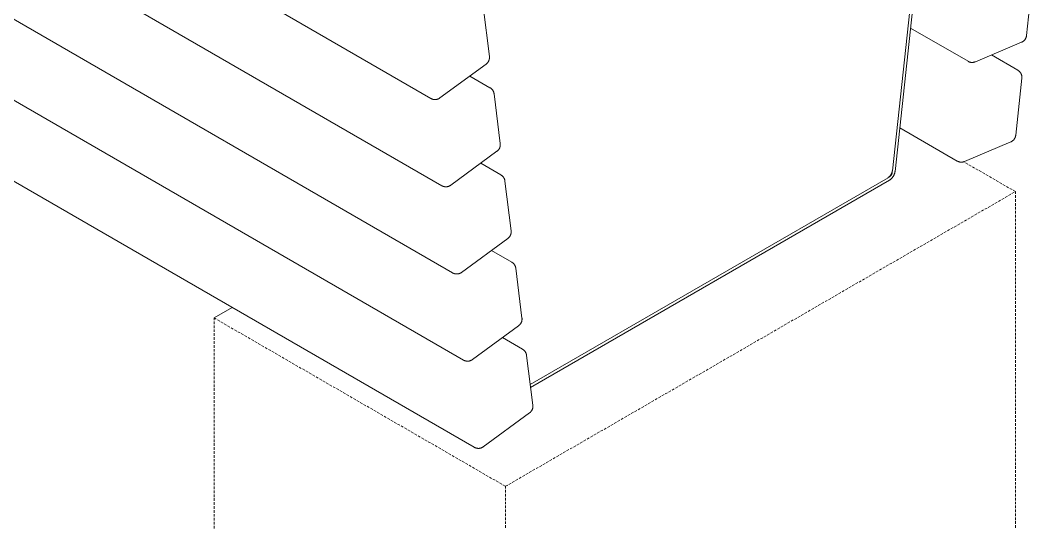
# Model space of a CAD drawing. Header units: millimetres. Extents: x -119 to 3638, y -51 to 1798.
# Drawn here: x 3115.3 to 3606.7, y 834.5 to 1078.1 of the extents above; entities that cross this region are included whole.
import ezdxf

# ---------------------------------------------------------------- set-up
doc = ezdxf.new("R2010")
doc.units = ezdxf.units.MM
doc.linetypes.add('HIDDEN', pattern=[1.905, 1.27, -0.635])
doc.layers.add('ZANO_R', color=7, linetype='Continuous', lineweight=0)
doc.layers.add('ZANO_R_przerywana', color=7, linetype='HIDDEN', lineweight=0)

msp = doc.modelspace()

# ---------------------------------------------------------------- linework, layer by layer
at = {"layer": 'ZANO_R'}
for p, q in [((3314.58, 1040.18), (2613.13, 1445.17)), ((3319.85, 997.91), (2618.4, 1402.89)), ((3325.11, 955.63), (2623.66, 1360.61)), ((3538.52, 1005.12), (3573.78, 1329)), ((3575.2, 1329.82), (3539.82, 1004.81)), ((3330.38, 913.35), (2628.93, 1318.33)), ((3335.64, 871.07), (2634.19, 1276.05)), ((3606.66, 1098.34), (3603.65, 1070.7)), ((3339.97, 1084.72), (3342.98, 1060.56)), ((3575.24, 1058.2), (3547.39, 1074.28)), ((3601.23, 1067.45), (3578.8, 1057.98)), ((3601.35, 1067.51), (3601.23, 1067.45)), ((3601.48, 1067.57), (3601.35, 1067.51)), ((3601.6, 1067.63), (3601.48, 1067.57)), ((3601.72, 1067.7), (3601.6, 1067.63)), ((3601.83, 1067.77), (3601.72, 1067.7)), ((3601.95, 1067.85), (3601.83, 1067.77)), ((3602.06, 1067.93), (3601.95, 1067.85)), ((3602.17, 1068.01), (3602.06, 1067.93)), ((3602.27, 1068.1), (3602.17, 1068.01)), ((3602.38, 1068.19), (3602.27, 1068.1)), ((3602.47, 1068.28), (3602.38, 1068.19)), ((3602.57, 1068.38), (3602.47, 1068.28)), ((3602.66, 1068.48), (3602.57, 1068.38)), ((3602.75, 1068.59), (3602.66, 1068.48)), ((3602.84, 1068.69), (3602.75, 1068.59)), ((3602.92, 1068.8), (3602.84, 1068.69)), ((3603, 1068.92), (3602.92, 1068.8)), ((3603.07, 1069.03), (3603, 1068.92)), ((3603.14, 1069.15), (3603.07, 1069.03)), ((3603.21, 1069.27), (3603.14, 1069.15)), ((3603.27, 1069.39), (3603.21, 1069.27)), ((3603.33, 1069.52), (3603.27, 1069.39)), ((3603.38, 1069.64), (3603.33, 1069.52)), ((3603.43, 1069.77), (3603.38, 1069.64)), ((3603.48, 1069.9), (3603.43, 1069.77)), ((3603.52, 1070.03), (3603.48, 1069.9)), ((3603.55, 1070.16), (3603.52, 1070.03)), ((3603.58, 1070.3), (3603.55, 1070.16)), ((3603.61, 1070.43), (3603.58, 1070.3)), ((3603.63, 1070.57), (3603.61, 1070.43)), ((3603.65, 1070.7), (3603.63, 1070.57)), ((3341.37, 1056.84), (3318.94, 1040.42)), ((3341.48, 1056.92), (3341.37, 1056.84)), ((3341.59, 1057.01), (3341.48, 1056.92)), ((3341.69, 1057.1), (3341.59, 1057.01)), ((3341.79, 1057.2), (3341.69, 1057.1)), ((3341.89, 1057.29), (3341.79, 1057.2)), ((3341.98, 1057.39), (3341.89, 1057.29)), ((3342.07, 1057.5), (3341.98, 1057.39)), ((3342.16, 1057.6), (3342.07, 1057.5)), ((3342.24, 1057.71), (3342.16, 1057.6)), ((3342.32, 1057.82), (3342.24, 1057.71)), ((3342.39, 1057.94), (3342.32, 1057.82)), ((3342.46, 1058.06), (3342.39, 1057.94)), ((3342.53, 1058.18), (3342.46, 1058.06)), ((3342.59, 1058.3), (3342.53, 1058.18)), ((3342.65, 1058.42), (3342.59, 1058.3)), ((3342.71, 1058.55), (3342.65, 1058.42)), ((3342.76, 1058.68), (3342.71, 1058.55)), ((3342.8, 1058.8), (3342.76, 1058.68)), ((3342.84, 1058.94), (3342.8, 1058.8)), ((3342.88, 1059.07), (3342.84, 1058.94)), ((3342.91, 1059.2), (3342.88, 1059.07)), ((3342.94, 1059.33), (3342.91, 1059.2)), ((3342.96, 1059.47), (3342.94, 1059.33)), ((3342.98, 1059.61), (3342.96, 1059.47)), ((3342.98, 1060.56), (3342.99, 1060.43)), ((3342.99, 1059.74), (3342.98, 1059.61)), ((3342.99, 1060.43), (3343, 1060.29)), ((3343, 1059.88), (3342.99, 1059.74)), ((3343, 1060.29), (3343.01, 1060.15)), ((3343.01, 1060.02), (3343, 1059.88)), ((3343.01, 1060.15), (3343.01, 1060.02)), ((3575.36, 1058.13), (3575.24, 1058.2)), ((3575.49, 1058.07), (3575.36, 1058.13)), ((3575.61, 1058.01), (3575.49, 1058.07)), ((3575.74, 1057.96), (3575.61, 1058.01)), ((3575.86, 1057.91), (3575.74, 1057.96)), ((3575.99, 1057.86), (3575.86, 1057.91)), ((3576.12, 1057.82), (3575.99, 1057.86)), ((3576.25, 1057.79), (3576.12, 1057.82)), ((3576.39, 1057.75), (3576.25, 1057.79)), ((3576.52, 1057.73), (3576.39, 1057.75)), ((3576.66, 1057.7), (3576.52, 1057.73)), ((3576.79, 1057.69), (3576.66, 1057.7)), ((3576.93, 1057.67), (3576.79, 1057.69)), ((3577.07, 1057.67), (3576.93, 1057.67)), ((3577.2, 1057.66), (3577.07, 1057.67)), ((3577.34, 1057.66), (3577.2, 1057.66)), ((3577.48, 1057.67), (3577.34, 1057.66)), ((3577.61, 1057.68), (3577.48, 1057.67)), ((3577.75, 1057.69), (3577.61, 1057.68)), ((3577.88, 1057.71), (3577.75, 1057.69)), ((3578.02, 1057.74), (3577.88, 1057.71)), ((3578.15, 1057.77), (3578.02, 1057.74)), ((3578.28, 1057.8), (3578.15, 1057.77)), ((3578.42, 1057.84), (3578.28, 1057.8)), ((3578.55, 1057.88), (3578.42, 1057.84)), ((3578.67, 1057.93), (3578.55, 1057.88)), ((3578.8, 1057.98), (3578.67, 1057.93)), ((3586.6, 1061.27), (3599.41, 1053.88)), ((3599.41, 1053.88), (3599.53, 1053.81)), ((3599.53, 1053.81), (3599.65, 1053.73)), ((3599.65, 1053.73), (3599.76, 1053.65)), ((3599.76, 1053.65), (3599.87, 1053.57)), ((3599.87, 1053.57), (3599.97, 1053.49)), ((3599.97, 1053.49), (3600.07, 1053.4)), ((3600.07, 1053.4), (3600.17, 1053.31)), ((3600.17, 1053.31), (3600.27, 1053.21)), ((3600.27, 1053.21), (3600.37, 1053.11)), ((3600.37, 1053.11), (3600.46, 1053.01)), ((3600.46, 1053.01), (3600.54, 1052.91)), ((3600.54, 1052.91), (3600.62, 1052.8)), ((3600.62, 1052.8), (3600.7, 1052.69)), ((3600.7, 1052.69), (3600.78, 1052.57)), ((3600.78, 1052.57), (3600.85, 1052.46)), ((3600.85, 1052.46), (3600.92, 1052.34)), ((3600.92, 1052.34), (3600.98, 1052.22)), ((3600.98, 1052.22), (3601.04, 1052.1)), ((3601.04, 1052.1), (3601.1, 1051.97)), ((3601.1, 1051.97), (3601.15, 1051.85)), ((3601.15, 1051.85), (3601.19, 1051.72)), ((3601.19, 1051.72), (3601.24, 1051.59)), ((3601.24, 1051.59), (3601.27, 1051.46)), ((3333.48, 1051.06), (3343.26, 1045.41)), ((3601.39, 1049.98), (3598.38, 1022.35)), ((3601.27, 1051.46), (3601.31, 1051.33)), ((3601.31, 1051.33), (3601.34, 1051.2)), ((3601.34, 1051.2), (3601.36, 1051.06)), ((3601.36, 1051.06), (3601.38, 1050.93)), ((3601.38, 1050.93), (3601.4, 1050.79)), ((3601.4, 1050.11), (3601.39, 1049.98)), ((3601.4, 1050.79), (3601.41, 1050.66)), ((3601.41, 1050.25), (3601.4, 1050.11)), ((3601.41, 1050.66), (3601.41, 1050.52)), ((3601.41, 1050.52), (3601.41, 1050.39)), ((3601.41, 1050.39), (3601.41, 1050.25)), ((3343.26, 1045.41), (3343.38, 1045.34)), ((3343.38, 1045.34), (3343.5, 1045.27)), ((3343.5, 1045.27), (3343.61, 1045.19)), ((3343.61, 1045.19), (3343.72, 1045.11)), ((3343.72, 1045.11), (3343.82, 1045.02)), ((3343.82, 1045.02), (3343.93, 1044.93)), ((3343.93, 1044.93), (3344.03, 1044.84)), ((3344.03, 1044.84), (3344.13, 1044.74)), ((3344.13, 1044.74), (3344.22, 1044.65)), ((3344.22, 1044.65), (3344.31, 1044.54)), ((3344.31, 1044.54), (3344.4, 1044.44)), ((3344.4, 1044.44), (3344.48, 1044.33)), ((3344.48, 1044.33), (3344.56, 1044.22)), ((3344.56, 1044.22), (3344.64, 1044.1)), ((3344.64, 1044.1), (3344.71, 1043.99)), ((3344.71, 1043.99), (3344.77, 1043.87)), ((3344.77, 1043.87), (3344.84, 1043.75)), ((3344.84, 1043.75), (3344.9, 1043.62)), ((3344.9, 1043.62), (3344.95, 1043.5)), ((3344.95, 1043.5), (3345, 1043.37)), ((3345, 1043.37), (3345.05, 1043.24)), ((3345.05, 1043.24), (3345.09, 1043.11)), ((3345.09, 1043.11), (3345.13, 1042.98)), ((3345.13, 1042.98), (3345.16, 1042.85)), ((3345.16, 1042.85), (3345.19, 1042.71)), ((3345.19, 1042.71), (3345.21, 1042.58)), ((3345.21, 1042.58), (3345.23, 1042.44)), ((3345.23, 1042.44), (3348.24, 1018.29)), ((3314.7, 1040.12), (3314.58, 1040.18)), ((3314.82, 1040.06), (3314.7, 1040.12)), ((3314.94, 1040), (3314.82, 1040.06)), ((3315.07, 1039.94), (3314.94, 1040)), ((3315.2, 1039.9), (3315.07, 1039.94)), ((3315.32, 1039.85), (3315.2, 1039.9)), ((3315.45, 1039.81), (3315.32, 1039.85)), ((3315.59, 1039.77), (3315.45, 1039.81)), ((3315.72, 1039.74), (3315.59, 1039.77)), ((3315.85, 1039.71), (3315.72, 1039.74)), ((3315.99, 1039.69), (3315.85, 1039.71)), ((3316.12, 1039.67), (3315.99, 1039.69)), ((3316.26, 1039.66), (3316.12, 1039.67)), ((3316.39, 1039.65), (3316.26, 1039.66)), ((3316.53, 1039.65), (3316.39, 1039.65)), ((3316.66, 1039.65), (3316.53, 1039.65)), ((3316.8, 1039.65), (3316.66, 1039.65)), ((3316.93, 1039.66), (3316.8, 1039.65)), ((3317.07, 1039.68), (3316.93, 1039.66)), ((3317.2, 1039.7), (3317.07, 1039.68)), ((3317.34, 1039.72), (3317.2, 1039.7)), ((3317.47, 1039.75), (3317.34, 1039.72)), ((3317.6, 1039.78), (3317.47, 1039.75)), ((3317.73, 1039.82), (3317.6, 1039.78)), ((3317.86, 1039.86), (3317.73, 1039.82)), ((3317.99, 1039.9), (3317.86, 1039.86)), ((3318.12, 1039.95), (3317.99, 1039.9)), ((3318.24, 1040.01), (3318.12, 1039.95)), ((3318.36, 1040.07), (3318.24, 1040.01)), ((3318.49, 1040.13), (3318.36, 1040.07)), ((3318.6, 1040.2), (3318.49, 1040.13)), ((3318.72, 1040.27), (3318.6, 1040.2)), ((3318.83, 1040.34), (3318.72, 1040.27)), ((3318.94, 1040.42), (3318.83, 1040.34)), ((3569.98, 1009.84), (3542.12, 1025.92)), ((3598.34, 1022.07), (3598.32, 1021.94)), ((3598.37, 1022.21), (3598.34, 1022.07)), ((3598.38, 1022.35), (3598.37, 1022.21)), ((3348.23, 1017.19), (3348.2, 1017.06)), ((3348.25, 1017.33), (3348.23, 1017.19)), ((3348.24, 1018.29), (3348.26, 1018.15)), ((3348.26, 1017.46), (3348.25, 1017.33)), ((3348.26, 1018.15), (3348.27, 1018.01)), ((3348.27, 1017.6), (3348.26, 1017.46)), ((3348.27, 1018.01), (3348.27, 1017.87)), ((3348.27, 1017.87), (3348.27, 1017.74)), ((3348.27, 1017.74), (3348.27, 1017.6)), ((3595.96, 1019.09), (3573.54, 1009.62)), ((3596.09, 1019.15), (3595.96, 1019.09)), ((3596.21, 1019.21), (3596.09, 1019.15)), ((3596.33, 1019.27), (3596.21, 1019.21)), ((3596.45, 1019.34), (3596.33, 1019.27)), ((3596.57, 1019.41), (3596.45, 1019.34)), ((3596.68, 1019.49), (3596.57, 1019.41)), ((3596.79, 1019.57), (3596.68, 1019.49)), ((3596.9, 1019.65), (3596.79, 1019.57)), ((3597.01, 1019.74), (3596.9, 1019.65)), ((3597.11, 1019.83), (3597.01, 1019.74)), ((3597.21, 1019.93), (3597.11, 1019.83)), ((3597.31, 1020.02), (3597.21, 1019.93)), ((3597.4, 1020.12), (3597.31, 1020.02)), ((3597.49, 1020.23), (3597.4, 1020.12)), ((3597.57, 1020.34), (3597.49, 1020.23)), ((3597.66, 1020.45), (3597.57, 1020.34)), ((3597.73, 1020.56), (3597.66, 1020.45)), ((3597.81, 1020.67), (3597.73, 1020.56)), ((3597.88, 1020.79), (3597.81, 1020.67)), ((3597.94, 1020.91), (3597.88, 1020.79)), ((3598.01, 1021.03), (3597.94, 1020.91)), ((3598.06, 1021.16), (3598.01, 1021.03)), ((3598.12, 1021.28), (3598.06, 1021.16)), ((3598.17, 1021.41), (3598.12, 1021.28)), ((3598.21, 1021.54), (3598.17, 1021.41)), ((3598.25, 1021.67), (3598.21, 1021.54)), ((3598.29, 1021.81), (3598.25, 1021.67)), ((3598.32, 1021.94), (3598.29, 1021.81)), ((3346.64, 1014.56), (3324.21, 998.14)), ((3346.75, 1014.65), (3346.64, 1014.56)), ((3346.85, 1014.73), (3346.75, 1014.65)), ((3346.95, 1014.82), (3346.85, 1014.73)), ((3347.05, 1014.92), (3346.95, 1014.82)), ((3347.15, 1015.01), (3347.05, 1014.92)), ((3347.25, 1015.11), (3347.15, 1015.01)), ((3347.34, 1015.22), (3347.25, 1015.11)), ((3347.42, 1015.32), (3347.34, 1015.22)), ((3347.5, 1015.43), (3347.42, 1015.32)), ((3347.58, 1015.55), (3347.5, 1015.43)), ((3347.66, 1015.66), (3347.58, 1015.55)), ((3347.73, 1015.78), (3347.66, 1015.66)), ((3347.8, 1015.9), (3347.73, 1015.78)), ((3347.86, 1016.02), (3347.8, 1015.9)), ((3347.92, 1016.14), (3347.86, 1016.02)), ((3347.97, 1016.27), (3347.92, 1016.14)), ((3348.02, 1016.4), (3347.97, 1016.27)), ((3348.07, 1016.53), (3348.02, 1016.4)), ((3348.11, 1016.66), (3348.07, 1016.53)), ((3348.15, 1016.79), (3348.11, 1016.66)), ((3348.18, 1016.92), (3348.15, 1016.79)), ((3348.2, 1017.06), (3348.18, 1016.92)), ((3338.74, 1008.78), (3348.53, 1003.14)), ((3570.1, 1009.77), (3569.98, 1009.84)), ((3570.22, 1009.71), (3570.1, 1009.77)), ((3570.35, 1009.65), (3570.22, 1009.71)), ((3570.47, 1009.6), (3570.35, 1009.65)), ((3570.6, 1009.55), (3570.47, 1009.6)), ((3570.73, 1009.5), (3570.6, 1009.55)), ((3570.86, 1009.46), (3570.73, 1009.5)), ((3570.99, 1009.43), (3570.86, 1009.46)), ((3571.12, 1009.4), (3570.99, 1009.43)), ((3571.26, 1009.37), (3571.12, 1009.4)), ((3571.39, 1009.35), (3571.26, 1009.37)), ((3571.53, 1009.33), (3571.39, 1009.35)), ((3571.66, 1009.32), (3571.53, 1009.33)), ((3571.8, 1009.31), (3571.66, 1009.32)), ((3571.94, 1009.3), (3571.8, 1009.31)), ((3572.07, 1009.3), (3571.94, 1009.3)), ((3572.21, 1009.31), (3572.07, 1009.3)), ((3572.35, 1009.32), (3572.21, 1009.31)), ((3572.48, 1009.34), (3572.35, 1009.32)), ((3572.62, 1009.36), (3572.48, 1009.34)), ((3572.75, 1009.38), (3572.62, 1009.36)), ((3572.89, 1009.41), (3572.75, 1009.38)), ((3573.02, 1009.44), (3572.89, 1009.41)), ((3573.15, 1009.48), (3573.02, 1009.44)), ((3573.28, 1009.52), (3573.15, 1009.48)), ((3573.41, 1009.57), (3573.28, 1009.52)), ((3573.54, 1009.62), (3573.41, 1009.57)), ((3348.53, 1003.14), (3348.65, 1003.07)), ((3348.65, 1003.07), (3348.76, 1002.99)), ((3348.76, 1002.99), (3348.87, 1002.91)), ((3348.87, 1002.91), (3348.98, 1002.83)), ((3348.98, 1002.83), (3349.09, 1002.74)), ((3349.09, 1002.74), (3349.19, 1002.66)), ((3349.19, 1002.66), (3349.29, 1002.56)), ((3349.29, 1002.56), (3349.39, 1002.47)), ((3349.39, 1002.47), (3349.48, 1002.37)), ((3537.05, 1002.28), (3537.17, 1002.4)), ((3537.17, 1002.4), (3537.28, 1002.51)), ((3537.28, 1002.51), (3537.39, 1002.63)), ((3537.39, 1002.38), (3537.32, 1002.32)), ((3537.39, 1002.63), (3537.5, 1002.76)), ((3537.47, 1002.45), (3537.39, 1002.38)), ((3537.54, 1002.51), (3537.47, 1002.45)), ((3537.5, 1002.76), (3537.6, 1002.89)), ((3537.61, 1002.58), (3537.54, 1002.51)), ((3537.6, 1002.89), (3537.69, 1003.02)), ((3537.68, 1002.65), (3537.61, 1002.58)), ((3537.74, 1002.72), (3537.68, 1002.65)), ((3537.69, 1003.02), (3537.79, 1003.15)), ((3537.81, 1002.8), (3537.74, 1002.72)), ((3537.79, 1003.15), (3537.87, 1003.29)), ((3537.87, 1002.87), (3537.81, 1002.8)), ((3537.87, 1003.29), (3537.95, 1003.43)), ((3537.93, 1002.95), (3537.87, 1002.87)), ((3537.98, 1003.03), (3537.93, 1002.95)), ((3537.95, 1003.43), (3538.03, 1003.57)), ((3538.03, 1003.12), (3537.98, 1003.03)), ((3538.03, 1003.57), (3538.1, 1003.72)), ((3538.08, 1003.2), (3538.03, 1003.12)), ((3538.13, 1003.29), (3538.08, 1003.2)), ((3538.1, 1003.72), (3538.17, 1003.87)), ((3538.17, 1003.37), (3538.13, 1003.29)), ((3538.17, 1003.87), (3538.23, 1004.02)), ((3538.21, 1003.46), (3538.17, 1003.37)), ((3538.25, 1003.55), (3538.21, 1003.46)), ((3538.23, 1004.02), (3538.29, 1004.17)), ((3538.28, 1003.64), (3538.25, 1003.55)), ((3538.31, 1003.74), (3538.28, 1003.64)), ((3538.29, 1004.17), (3538.34, 1004.33)), ((3538.34, 1003.83), (3538.31, 1003.74)), ((3538.34, 1004.33), (3538.39, 1004.48)), ((3538.37, 1003.93), (3538.34, 1003.83)), ((3538.39, 1004.02), (3538.37, 1003.93)), ((3538.39, 1004.48), (3538.43, 1004.64)), ((3538.41, 1004.12), (3538.39, 1004.02)), ((3538.42, 1004.21), (3538.41, 1004.12)), ((3538.42, 1004.21), (3538.51, 1005.07)), ((3538.43, 1004.64), (3538.46, 1004.8)), ((3538.46, 1004.8), (3538.49, 1004.96)), ((3538.49, 1004.96), (3538.52, 1005.12)), ((3538.89, 1002.31), (3539, 1002.49)), ((3539, 1002.49), (3539.11, 1002.67)), ((3539.11, 1002.67), (3539.21, 1002.85)), ((3539.21, 1002.85), (3539.3, 1003.03)), ((3539.3, 1003.03), (3539.38, 1003.22)), ((3539.38, 1003.22), (3539.46, 1003.41)), ((3539.46, 1003.41), (3539.53, 1003.6)), ((3539.53, 1003.6), (3539.6, 1003.8)), ((3539.6, 1003.8), (3539.66, 1004)), ((3539.66, 1004), (3539.71, 1004.2)), ((3539.71, 1004.2), (3539.75, 1004.4)), ((3539.75, 1004.4), (3539.79, 1004.6)), ((3539.79, 1004.6), (3539.82, 1004.81)), ((3319.96, 997.84), (3319.85, 997.91)), ((3320.09, 997.78), (3319.96, 997.84)), ((3320.21, 997.72), (3320.09, 997.78)), ((3320.33, 997.67), (3320.21, 997.72)), ((3320.46, 997.62), (3320.33, 997.67)), ((3320.59, 997.57), (3320.46, 997.62)), ((3320.72, 997.53), (3320.59, 997.57)), ((3320.85, 997.5), (3320.72, 997.53)), ((3320.98, 997.46), (3320.85, 997.5)), ((3321.12, 997.44), (3320.98, 997.46)), ((3322.74, 997.47), (3322.6, 997.44)), ((3322.87, 997.5), (3322.74, 997.47)), ((3323, 997.54), (3322.87, 997.5)), ((3323.13, 997.58), (3323, 997.54)), ((3323.26, 997.63), (3323.13, 997.58)), ((3323.38, 997.68), (3323.26, 997.63)), ((3323.51, 997.73), (3323.38, 997.68)), ((3323.63, 997.79), (3323.51, 997.73)), ((3323.75, 997.85), (3323.63, 997.79)), ((3323.87, 997.92), (3323.75, 997.85)), ((3323.98, 997.99), (3323.87, 997.92)), ((3324.1, 998.06), (3323.98, 997.99)), ((3324.21, 998.14), (3324.1, 998.06)), ((3349.48, 1002.37), (3349.57, 1002.26)), ((3349.57, 1002.26), (3349.66, 1002.16)), ((3349.66, 1002.16), (3349.74, 1002.05)), ((3349.74, 1002.05), (3349.82, 1001.94)), ((3349.82, 1001.94), (3349.9, 1001.82)), ((3349.9, 1001.82), (3349.97, 1001.71)), ((3349.97, 1001.71), (3350.04, 1001.59)), ((3350.04, 1001.59), (3350.1, 1001.47)), ((3350.1, 1001.47), (3350.16, 1001.34)), ((3350.16, 1001.34), (3350.22, 1001.22)), ((3350.22, 1001.22), (3350.27, 1001.09)), ((3350.27, 1001.09), (3350.31, 1000.96)), ((3350.31, 1000.96), (3350.36, 1000.83)), ((3350.36, 1000.83), (3350.39, 1000.7)), ((3350.39, 1000.7), (3350.43, 1000.57)), ((3350.43, 1000.57), (3350.46, 1000.44)), ((3350.46, 1000.44), (3350.48, 1000.3)), ((3350.48, 1000.3), (3350.5, 1000.17)), ((3350.5, 1000.17), (3353.51, 976.01)), ((3362.78, 901.53), (3536.42, 1001.78)), ((3537.16, 1000.58), (3362.97, 900.01)), ((3536.42, 1001.78), (3536.55, 1001.87)), ((3537.16, 1002.21), (3536.46, 1001.81)), ((3536.55, 1001.87), (3536.68, 1001.97)), ((3536.68, 1001.97), (3536.81, 1002.07)), ((3536.81, 1002.07), (3536.93, 1002.17)), ((3536.93, 1002.17), (3537.05, 1002.28)), ((3537.24, 1002.27), (3537.16, 1002.21)), ((3537.16, 1000.58), (3537.33, 1000.69)), ((3537.32, 1002.32), (3537.24, 1002.27)), ((3537.33, 1000.69), (3537.49, 1000.81)), ((3537.49, 1000.81), (3537.66, 1000.94)), ((3537.66, 1000.94), (3537.81, 1001.08)), ((3537.81, 1001.08), (3537.97, 1001.21)), ((3537.97, 1001.21), (3538.12, 1001.36)), ((3538.12, 1001.36), (3538.26, 1001.5)), ((3538.26, 1001.5), (3538.4, 1001.66)), ((3538.4, 1001.66), (3538.53, 1001.82)), ((3538.53, 1001.82), (3538.66, 1001.98)), ((3538.66, 1001.98), (3538.78, 1002.14)), ((3538.78, 1002.14), (3538.89, 1002.31)), ((3321.25, 997.41), (3321.12, 997.44)), ((3321.38, 997.4), (3321.25, 997.41)), ((3321.52, 997.38), (3321.38, 997.4)), ((3321.66, 997.37), (3321.52, 997.38)), ((3321.79, 997.37), (3321.66, 997.37)), ((3321.93, 997.37), (3321.79, 997.37)), ((3322.06, 997.37), (3321.93, 997.37)), ((3322.2, 997.38), (3322.06, 997.37)), ((3322.33, 997.4), (3322.2, 997.38)), ((3322.47, 997.42), (3322.33, 997.4)), ((3322.6, 997.44), (3322.47, 997.42)), ((3352.6, 972.94), (3352.51, 972.84)), ((3352.69, 973.05), (3352.6, 972.94)), ((3352.77, 973.15), (3352.69, 973.05)), ((3352.85, 973.27), (3352.77, 973.15)), ((3352.92, 973.38), (3352.85, 973.27)), ((3352.99, 973.5), (3352.92, 973.38)), ((3353.06, 973.62), (3352.99, 973.5)), ((3353.12, 973.74), (3353.06, 973.62)), ((3353.18, 973.86), (3353.12, 973.74)), ((3353.24, 973.99), (3353.18, 973.86)), ((3353.29, 974.12), (3353.24, 973.99)), ((3353.33, 974.25), (3353.29, 974.12)), ((3353.37, 974.38), (3353.33, 974.25)), ((3353.41, 974.51), (3353.37, 974.38)), ((3353.44, 974.64), (3353.41, 974.51)), ((3353.47, 974.78), (3353.44, 974.64)), ((3353.49, 974.91), (3353.47, 974.78)), ((3353.51, 975.05), (3353.49, 974.91)), ((3353.51, 976.01), (3353.52, 975.87)), ((3353.52, 975.19), (3353.51, 975.05)), ((3353.52, 975.87), (3353.53, 975.73)), ((3353.53, 975.32), (3353.52, 975.19)), ((3353.53, 975.73), (3353.54, 975.6)), ((3353.54, 975.46), (3353.53, 975.32)), ((3353.54, 975.6), (3353.54, 975.46)), ((3351.9, 972.28), (3329.47, 955.86)), ((3352.01, 972.37), (3351.9, 972.28)), ((3352.12, 972.45), (3352.01, 972.37)), ((3352.22, 972.54), (3352.12, 972.45)), ((3352.32, 972.64), (3352.22, 972.54)), ((3352.42, 972.74), (3352.32, 972.64)), ((3352.51, 972.84), (3352.42, 972.74)), ((3344.01, 966.51), (3353.79, 960.86)), ((3353.79, 960.86), (3353.91, 960.79)), ((3353.91, 960.79), (3354.03, 960.71)), ((3354.03, 960.71), (3354.14, 960.63)), ((3354.14, 960.63), (3354.25, 960.55)), ((3354.25, 960.55), (3354.35, 960.47)), ((3354.35, 960.47), (3354.46, 960.38)), ((3354.46, 960.38), (3354.56, 960.28)), ((3354.56, 960.28), (3354.65, 960.19)), ((3354.65, 960.19), (3354.75, 960.09)), ((3354.75, 960.09), (3354.84, 959.99)), ((3354.84, 959.99), (3354.93, 959.88)), ((3354.93, 959.88), (3355.01, 959.77)), ((3355.01, 959.77), (3355.09, 959.66)), ((3355.09, 959.66), (3355.16, 959.55)), ((3355.16, 959.55), (3355.24, 959.43)), ((3355.24, 959.43), (3355.3, 959.31)), ((3355.3, 959.31), (3355.37, 959.19)), ((3355.37, 959.19), (3355.43, 959.07)), ((3355.43, 959.07), (3355.48, 958.94)), ((3355.48, 958.94), (3355.53, 958.81)), ((3355.53, 958.81), (3355.58, 958.69)), ((3355.58, 958.69), (3355.62, 958.56)), ((3355.62, 958.56), (3355.66, 958.42)), ((3355.66, 958.42), (3355.69, 958.29)), ((3355.69, 958.29), (3355.72, 958.16)), ((3355.72, 958.16), (3355.74, 958.02)), ((3325.23, 955.56), (3325.11, 955.63)), ((3325.35, 955.5), (3325.23, 955.56)), ((3325.47, 955.44), (3325.35, 955.5)), ((3325.6, 955.39), (3325.47, 955.44)), ((3325.73, 955.34), (3325.6, 955.39)), ((3325.85, 955.29), (3325.73, 955.34)), ((3325.98, 955.25), (3325.85, 955.29)), ((3326.11, 955.22), (3325.98, 955.25)), ((3326.25, 955.19), (3326.11, 955.22)), ((3326.38, 955.16), (3326.25, 955.19)), ((3326.51, 955.14), (3326.38, 955.16)), ((3326.65, 955.12), (3326.51, 955.14)), ((3326.78, 955.1), (3326.65, 955.12)), ((3326.92, 955.1), (3326.78, 955.1)), ((3327.06, 955.09), (3326.92, 955.1)), ((3327.19, 955.09), (3327.06, 955.09)), ((3327.33, 955.1), (3327.19, 955.09)), ((3327.46, 955.11), (3327.33, 955.1)), ((3327.6, 955.12), (3327.46, 955.11)), ((3327.73, 955.14), (3327.6, 955.12)), ((3327.87, 955.16), (3327.73, 955.14)), ((3328, 955.19), (3327.87, 955.16)), ((3328.13, 955.22), (3328, 955.19)), ((3328.26, 955.26), (3328.13, 955.22)), ((3328.39, 955.3), (3328.26, 955.26)), ((3328.52, 955.35), (3328.39, 955.3)), ((3328.65, 955.4), (3328.52, 955.35)), ((3328.77, 955.45), (3328.65, 955.4)), ((3328.89, 955.51), (3328.77, 955.45)), ((3329.01, 955.57), (3328.89, 955.51)), ((3329.13, 955.64), (3329.01, 955.57)), ((3329.25, 955.71), (3329.13, 955.64)), ((3329.36, 955.78), (3329.25, 955.71)), ((3329.47, 955.86), (3329.36, 955.78)), ((3355.74, 958.02), (3355.76, 957.89)), ((3355.76, 957.89), (3358.77, 933.73)), ((3218.18, 938.89), (3209.34, 933.79)), ((3358.77, 933.73), (3358.79, 933.59)), ((3358.79, 933.59), (3358.8, 933.46)), ((3357.16, 930.01), (3334.74, 913.58)), ((3357.27, 930.09), (3357.16, 930.01)), ((3357.38, 930.18), (3357.27, 930.09)), ((3357.48, 930.27), (3357.38, 930.18)), ((3357.58, 930.36), (3357.48, 930.27)), ((3357.68, 930.46), (3357.58, 930.36)), ((3357.77, 930.56), (3357.68, 930.46)), ((3357.86, 930.66), (3357.77, 930.56)), ((3357.95, 930.77), (3357.86, 930.66)), ((3358.03, 930.88), (3357.95, 930.77)), ((3358.11, 930.99), (3358.03, 930.88)), ((3358.19, 931.1), (3358.11, 930.99)), ((3358.26, 931.22), (3358.19, 931.1)), ((3358.33, 931.34), (3358.26, 931.22)), ((3358.39, 931.46), (3358.33, 931.34)), ((3358.45, 931.59), (3358.39, 931.46)), ((3358.5, 931.71), (3358.45, 931.59)), ((3358.55, 931.84), (3358.5, 931.71)), ((3358.6, 931.97), (3358.55, 931.84)), ((3358.64, 932.1), (3358.6, 931.97)), ((3358.67, 932.23), (3358.64, 932.1)), ((3358.71, 932.37), (3358.67, 932.23)), ((3358.73, 932.5), (3358.71, 932.37)), ((3358.76, 932.63), (3358.73, 932.5)), ((3358.77, 932.77), (3358.76, 932.63)), ((3358.79, 932.91), (3358.77, 932.77)), ((3358.8, 933.04), (3358.79, 932.91)), ((3358.8, 933.46), (3358.8, 933.32)), ((3358.8, 933.32), (3358.8, 933.18)), ((3358.8, 933.18), (3358.8, 933.04)), ((3349.27, 924.23), (3359.06, 918.58)), ((3359.06, 918.58), (3359.18, 918.51)), ((3359.18, 918.51), (3359.29, 918.43)), ((3359.29, 918.43), (3359.4, 918.36)), ((3359.4, 918.36), (3359.51, 918.27)), ((3359.51, 918.27), (3359.62, 918.19)), ((3359.62, 918.19), (3359.72, 918.1)), ((3359.72, 918.1), (3359.82, 918.01)), ((3359.82, 918.01), (3359.92, 917.91)), ((3359.92, 917.91), (3360.01, 917.81)), ((3360.01, 917.81), (3360.1, 917.71)), ((3360.1, 917.71), (3360.19, 917.6)), ((3360.19, 917.6), (3360.27, 917.49)), ((3360.27, 917.49), (3360.35, 917.38)), ((3360.35, 917.38), (3360.43, 917.27)), ((3360.43, 917.27), (3360.5, 917.15)), ((3360.5, 917.15), (3360.57, 917.03)), ((3360.57, 917.03), (3360.63, 916.91)), ((3360.63, 916.91), (3360.69, 916.79)), ((3360.69, 916.79), (3360.75, 916.66)), ((3360.75, 916.66), (3360.8, 916.54)), ((3360.8, 916.54), (3360.84, 916.41)), ((3360.84, 916.41), (3360.89, 916.28)), ((3360.89, 916.28), (3360.92, 916.15)), ((3360.92, 916.15), (3360.96, 916.01)), ((3360.96, 916.01), (3360.98, 915.88)), ((3360.98, 915.88), (3361.01, 915.74)), ((3361.01, 915.74), (3361.03, 915.61)), ((3361.03, 915.61), (3364.04, 891.45)), ((3330.49, 913.28), (3330.38, 913.35)), ((3330.62, 913.22), (3330.49, 913.28)), ((3330.74, 913.16), (3330.62, 913.22)), ((3330.86, 913.11), (3330.74, 913.16)), ((3330.99, 913.06), (3330.86, 913.11)), ((3331.12, 913.01), (3330.99, 913.06)), ((3331.25, 912.97), (3331.12, 913.01)), ((3331.38, 912.94), (3331.25, 912.97)), ((3331.51, 912.91), (3331.38, 912.94)), ((3331.64, 912.88), (3331.51, 912.91)), ((3331.78, 912.86), (3331.64, 912.88)), ((3331.91, 912.84), (3331.78, 912.86)), ((3332.05, 912.83), (3331.91, 912.84)), ((3332.18, 912.82), (3332.05, 912.83)), ((3332.32, 912.81), (3332.18, 912.82)), ((3332.46, 912.81), (3332.32, 912.81)), ((3332.59, 912.82), (3332.46, 912.81)), ((3332.73, 912.83), (3332.59, 912.82)), ((3332.86, 912.84), (3332.73, 912.83)), ((3333, 912.86), (3332.86, 912.84)), ((3333.13, 912.88), (3333, 912.86)), ((3333.26, 912.91), (3333.13, 912.88)), ((3333.4, 912.94), (3333.26, 912.91)), ((3333.53, 912.98), (3333.4, 912.94)), ((3333.66, 913.02), (3333.53, 912.98)), ((3333.78, 913.07), (3333.66, 913.02)), ((3333.91, 913.12), (3333.78, 913.07)), ((3334.04, 913.17), (3333.91, 913.12)), ((3334.16, 913.23), (3334.04, 913.17)), ((3334.28, 913.29), (3334.16, 913.23)), ((3334.4, 913.36), (3334.28, 913.29)), ((3334.51, 913.43), (3334.4, 913.36)), ((3334.63, 913.51), (3334.51, 913.43)), ((3334.74, 913.58), (3334.63, 913.51)), ((3363.77, 889.43), (3363.71, 889.31)), ((3363.82, 889.56), (3363.77, 889.43)), ((3363.86, 889.69), (3363.82, 889.56)), ((3363.9, 889.82), (3363.86, 889.69)), ((3363.94, 889.95), (3363.9, 889.82)), ((3363.97, 890.09), (3363.94, 889.95)), ((3364, 890.22), (3363.97, 890.09)), ((3364.02, 890.36), (3364, 890.22)), ((3364.04, 890.49), (3364.02, 890.36)), ((3364.04, 891.45), (3364.05, 891.31)), ((3364.05, 890.63), (3364.04, 890.49)), ((3364.05, 891.31), (3364.06, 891.18)), ((3364.06, 890.77), (3364.05, 890.63)), ((3364.06, 891.18), (3364.07, 891.04)), ((3364.07, 890.9), (3364.06, 890.77)), ((3364.07, 891.04), (3364.07, 890.9)), ((3362.43, 887.73), (3340, 871.31)), ((3362.54, 887.81), (3362.43, 887.73)), ((3362.64, 887.9), (3362.54, 887.81)), ((3362.75, 887.99), (3362.64, 887.9)), ((3362.85, 888.08), (3362.75, 887.99)), ((3362.95, 888.18), (3362.85, 888.08)), ((3363.04, 888.28), (3362.95, 888.18)), ((3363.13, 888.38), (3363.04, 888.28)), ((3363.21, 888.49), (3363.13, 888.38)), ((3363.3, 888.6), (3363.21, 888.49)), ((3363.38, 888.71), (3363.3, 888.6)), ((3363.45, 888.82), (3363.38, 888.71)), ((3363.52, 888.94), (3363.45, 888.82)), ((3363.59, 889.06), (3363.52, 888.94)), ((3363.65, 889.18), (3363.59, 889.06)), ((3363.71, 889.31), (3363.65, 889.18)), ((3335.76, 871), (3335.64, 871.07)), ((3335.88, 870.94), (3335.76, 871)), ((3336, 870.88), (3335.88, 870.94)), ((3336.13, 870.83), (3336, 870.88)), ((3336.25, 870.78), (3336.13, 870.83)), ((3336.38, 870.74), (3336.25, 870.78)), ((3336.51, 870.7), (3336.38, 870.74)), ((3336.64, 870.66), (3336.51, 870.7)), ((3336.78, 870.63), (3336.64, 870.66)), ((3336.91, 870.6), (3336.78, 870.63)), ((3337.04, 870.58), (3336.91, 870.6)), ((3337.18, 870.56), (3337.04, 870.58)), ((3337.31, 870.55), (3337.18, 870.56)), ((3337.45, 870.54), (3337.31, 870.55)), ((3337.58, 870.53), (3337.45, 870.54)), ((3337.72, 870.53), (3337.58, 870.53)), ((3337.86, 870.54), (3337.72, 870.53)), ((3337.99, 870.55), (3337.86, 870.54)), ((3338.13, 870.56), (3337.99, 870.55)), ((3338.26, 870.58), (3338.13, 870.56)), ((3338.4, 870.61), (3338.26, 870.58)), ((3338.53, 870.63), (3338.4, 870.61)), ((3338.66, 870.67), (3338.53, 870.63)), ((3338.79, 870.7), (3338.66, 870.67)), ((3338.92, 870.74), (3338.79, 870.7)), ((3339.05, 870.79), (3338.92, 870.74)), ((3339.18, 870.84), (3339.05, 870.79)), ((3339.3, 870.89), (3339.18, 870.84)), ((3339.42, 870.95), (3339.3, 870.89)), ((3339.54, 871.02), (3339.42, 870.95)), ((3339.66, 871.08), (3339.54, 871.02)), ((3339.78, 871.15), (3339.66, 871.08)), ((3339.89, 871.23), (3339.78, 871.15)), ((3340, 871.31), (3339.89, 871.23))]:
    msp.add_line(p, q, dxfattribs=at)
at = {"layer": 'ZANO_R_przerywana'}
for p, q in [((3598.25, 995.03), (3573.19, 1009.49)), ((3350.76, 852.14), (3598.25, 995.03)), ((3598.25, 750.08), (3598.25, 995.03)), ((3209.34, 688.84), (3209.34, 933.79)), ((3209.34, 933.79), (3350.76, 852.14)), ((3350.76, 607.19), (3350.76, 852.14))]:
    msp.add_line(p, q, dxfattribs=at)

doc.saveas('drawing.dxf')
